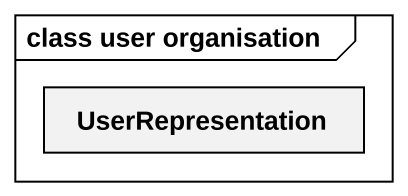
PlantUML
@startuml
mainframe class user organisation
hide circle
hide empty members
class UserRepresentation
@enduml
